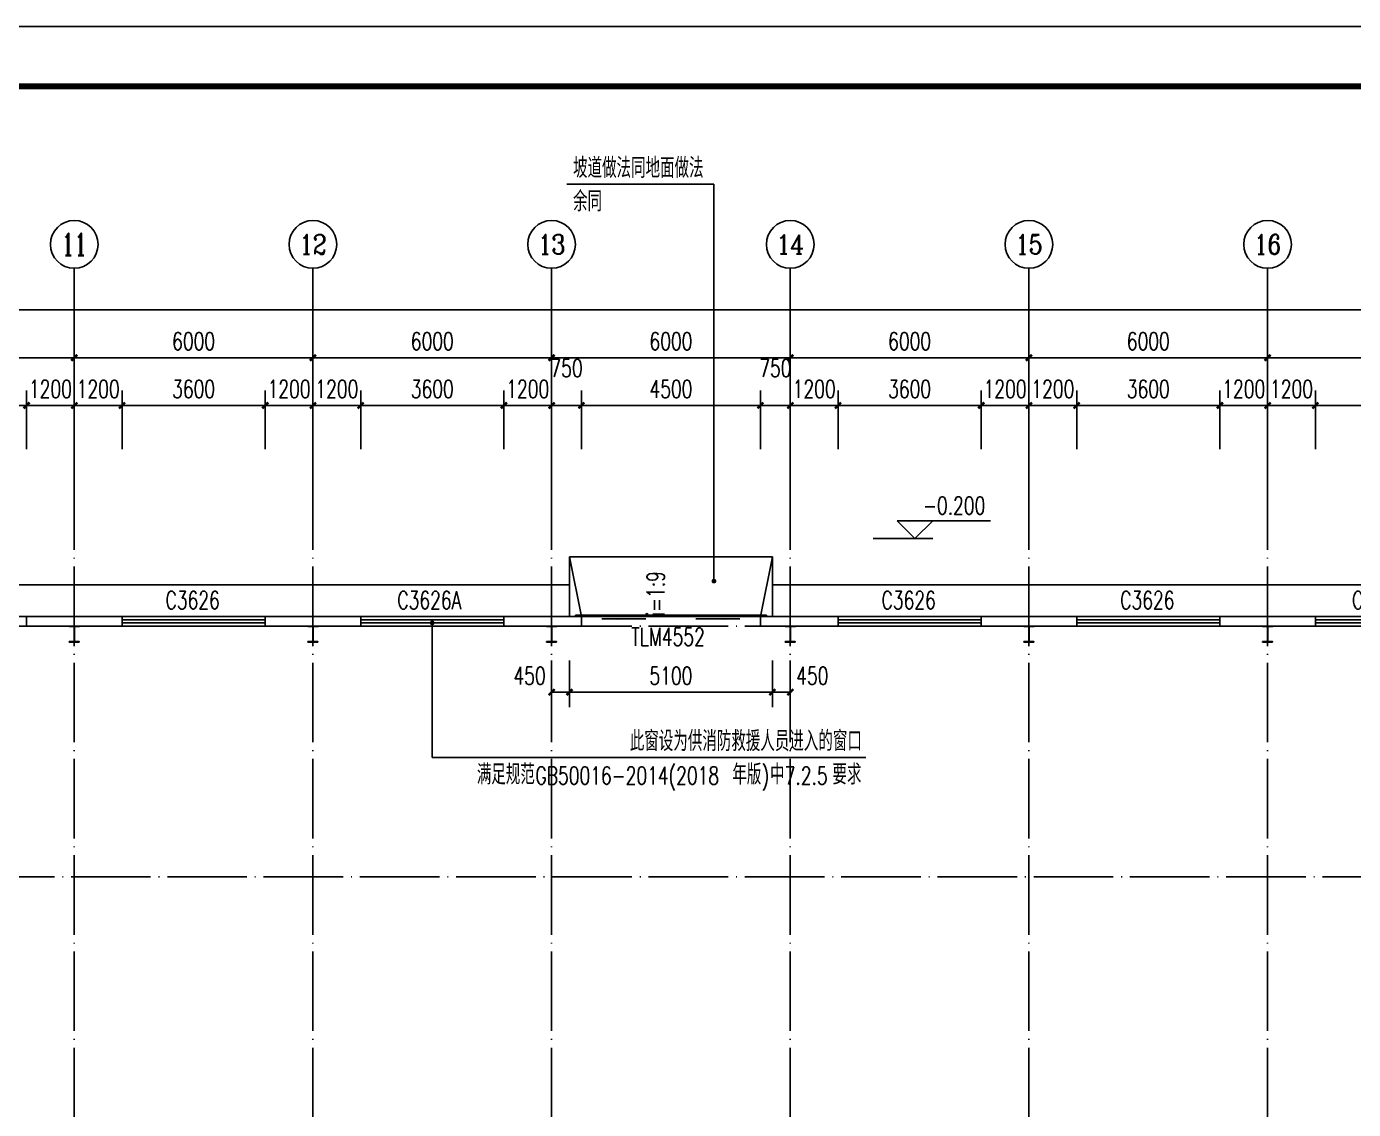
# Model space of a CAD drawing. Extents: x 1900113 to 2270874, y 17288394 to 17931430.
# Drawn here: x 2192724 to 2226082, y 17804222 to 17831452 of the extents above; entities that cross this region are included whole.
import ezdxf
from ezdxf.enums import TextEntityAlignment as Align

# ---------------------------------------------------------------- set-up
doc = ezdxf.new("R2010")
doc.units = 0
doc.header["$LTSCALE"] = 1000
doc.header["$MEASUREMENT"] = 0
doc.linetypes.add('DOTE', pattern=[2.42, 2, -0.2, 0.02, -0.2])
doc.layers.get('Defpoints').update_dxf_attribs({"color": 250})
for name, color, linetype in [('AXIS_TEXT', 7, 'Continuous'), ('AXIS_内部', 151, 'Continuous'), ('AXIS_外部', 171, 'Continuous'), ('COLUMN', 2, 'Continuous'), ('DIM_LEAD', 145, 'Continuous'), ('DIM_SYMB', 165, 'Continuous'), ('DOTE', 1, 'DOTE'), ('GROUND', 150, 'Continuous'), ('PUB_TEXT', 7, 'Continuous'), ('TK', 4, 'Continuous'), ('WALL-PARAPET', 6, 'Continuous'), ('WINDOW', 140, 'Continuous'), ('WINDOW_TEXT', 7, 'Continuous'), ('标高', 83, 'Continuous')]:
    doc.layers.add(name, color=color, linetype=linetype)
doc.styles.add('_TCH_AXIS', font='COMPLEX', dxfattribs={"bigfont": 'GBCBIG'})
doc.styles.add('_TCH_DIM', font='SIMPLEX', dxfattribs={"bigfont": 'GBCBIG'})
doc.styles.add('_TCH_DIM_T3', font='SIMPLEX', dxfattribs={"width": 0.705882, "bigfont": 'GBCBIG'})
doc.styles.add('_TCH_WINDOW', font='SIMPLEX', dxfattribs={"height": 3.5, "bigfont": 'GBCBIG'})
doc.styles.add('COMPLEX', font='COMPLEX')
doc.dimstyles.new('_TCH_ARCH&&150', dxfattribs={"dimtxt": 446.25, "dimasz": 150, "dimexe": 375, "dimexo": 450, "dimgap": 189.375, "dimtad": 1, "dimdec": 0, "dimzin": 0, "dimdsep": 46, "dimtxsty": '_TCH_DIM_T3', "dimblk": 'ARCHTICK', "dimcen": 0.09, "dimclrt": 7, "dimazin": 2, "dimtfac": 1, "dimtdec": 0, "dimtix": 1, "dimtmove": 2, "dimatfit": 3, "dimfxl": 0, "dimtolj": 1, "dimtzin": 0, "dimarcsym": 0})

# ---------------------------------------------------------------- blocks, each defined once
blk = doc.blocks.new('A$C3ACC4A1C')
at = {"layer": 'COLUMN'}
h = blk.add_hatch(color=256, dxfattribs=at)
h.paths.add_polyline_path([(125, 400), (0, 400), (0, 388), (120, 388), (120, 200), (125, 200)])
h.paths.add_polyline_path([(250, 400), (125, 400), (125, 200), (130, 200), (130, 388), (250, 388)])
h.paths.add_polyline_path([(250, 12), (130, 12), (130, 200), (125, 200), (125, 0), (250, 0)])
h.paths.add_polyline_path([(125, 200), (120, 200), (120, 12), (0, 12), (0, 0), (125, 0)])
blk.add_lwpolyline([(0, 0), (0, 12), (120, 12), (120, 388), (0, 388), (0, 400), (250, 400), (250, 388), (130, 388), (130, 12), (250, 12), (250, 0)], close=True, dxfattribs=at)
blk = doc.blocks.new('GeYuanFrame_52371686', base_point=(20.09, 4.53))
at = {"layer": 'TK'}
blk.add_lwpolyline([(20.09, 4.53), (20.09, 598.53), (1071.09, 598.53), (1071.09, 4.53)], close=True, dxfattribs=at)
at = {"layer": 'TK', "const_width": 1}
blk.add_lwpolyline([(45.09, 588.53), (1061.09, 588.53), (1061.09, 14.53), (45.09, 14.53)], close=True, dxfattribs=at)
blk = doc.blocks.new('_ArchTick')
at = {"color": 0, "linetype": 'ByBlock', "const_width": 0.4}
blk.add_lwpolyline([(-0.5, -0.5), (0.5, 0.5)], dxfattribs=at)
blk = doc.blocks.new('*D276')
at = {"layer": 'AXIS_内部', "color": 0, "lineweight": -2}
for p, q in [((2211474, 17815515), (2211474, 17814340)), ((2211924, 17815515), (2211924, 17814340)), ((2211474, 17814715), (2211924, 17814715))]:
    blk.add_line(p, q, dxfattribs=at)
at = {"layer": 'Defpoints', "color": 0}
for p in [(2211474, 17815965), (2211924, 17815965), (2211924, 17814715)]:
    blk.add_point(p, dxfattribs=at)
at = {"layer": 'AXIS_内部', "color": 0, "lineweight": -2, "xscale": 150, "yscale": 150, "zscale": 150, "rotation": 180}
blk.add_blockref('_ArchTick', (2211474, 17814715), dxfattribs=at)
at = {"layer": 'AXIS_内部', "color": 0, "lineweight": -2, "xscale": 150, "yscale": 150, "zscale": 150}
blk.add_blockref('_ArchTick', (2211924, 17814715), dxfattribs=at)
at = {"layer": 'AXIS_内部', "color": 7, "insert": (2212479, 17815128), "char_height": 446.2, "attachment_point": 5, "style": '_TCH_DIM_T3'}
blk.add_mtext('\\A1;450', dxfattribs=at)
blk = doc.blocks.new('*D277')
at = {"layer": 'AXIS_内部', "color": 0, "lineweight": -2}
for p, q in [((2206374, 17815515), (2206374, 17814340)), ((2211474, 17815515), (2211474, 17814340)), ((2206374, 17814715), (2211474, 17814715))]:
    blk.add_line(p, q, dxfattribs=at)
at = {"layer": 'Defpoints', "color": 0}
for p in [(2206374, 17815965), (2211474, 17815965), (2211474, 17814715)]:
    blk.add_point(p, dxfattribs=at)
at = {"layer": 'AXIS_内部', "color": 0, "lineweight": -2, "xscale": 150, "yscale": 150, "zscale": 150, "rotation": 180}
blk.add_blockref('_ArchTick', (2206374, 17814715), dxfattribs=at)
at = {"layer": 'AXIS_内部', "color": 0, "lineweight": -2, "xscale": 150, "yscale": 150, "zscale": 150}
blk.add_blockref('_ArchTick', (2211474, 17814715), dxfattribs=at)
at = {"layer": 'AXIS_内部', "color": 7, "insert": (2208924, 17815128), "char_height": 446.2, "attachment_point": 5, "style": '_TCH_DIM_T3'}
blk.add_mtext('\\A1;5100', dxfattribs=at)
blk = doc.blocks.new('*D278')
at = {"layer": 'AXIS_内部', "color": 0, "lineweight": -2}
for p, q in [((2205924, 17815515), (2205924, 17814340)), ((2206374, 17815515), (2206374, 17814340)), ((2205924, 17814715), (2206374, 17814715))]:
    blk.add_line(p, q, dxfattribs=at)
at = {"layer": 'Defpoints', "color": 0}
for p in [(2205924, 17815965), (2206374, 17815965), (2206374, 17814715)]:
    blk.add_point(p, dxfattribs=at)
at = {"layer": 'AXIS_内部', "color": 0, "lineweight": -2, "xscale": 150, "yscale": 150, "zscale": 150, "rotation": 180}
blk.add_blockref('_ArchTick', (2205924, 17814715), dxfattribs=at)
at = {"layer": 'AXIS_内部', "color": 0, "lineweight": -2, "xscale": 150, "yscale": 150, "zscale": 150}
blk.add_blockref('_ArchTick', (2206374, 17814715), dxfattribs=at)
at = {"layer": 'AXIS_内部', "color": 7, "insert": (2205369, 17815128), "char_height": 446.2, "attachment_point": 5, "style": '_TCH_DIM_T3'}
blk.add_mtext('\\A1;450', dxfattribs=at)
blk = doc.blocks.new('*D286')
at = {"layer": 'AXIS_内部', "color": 0, "lineweight": -2}
for p, q in [((2225124, 17820825), (2225124, 17822300)), ((2228724, 17820825), (2228724, 17822300)), ((2225124, 17821925), (2228724, 17821925))]:
    blk.add_line(p, q, dxfattribs=at)
at = {"layer": 'Defpoints', "color": 0}
for p in [(2228724, 17821925), (2225124, 17820375), (2228724, 17820375)]:
    blk.add_point(p, dxfattribs=at)
at = {"layer": 'AXIS_内部', "color": 0, "lineweight": -2, "xscale": 150, "yscale": 150, "zscale": 150, "rotation": 180}
blk.add_blockref('_ArchTick', (2225124, 17821925), dxfattribs=at)
at = {"layer": 'AXIS_内部', "color": 0, "lineweight": -2, "xscale": 150, "yscale": 150, "zscale": 150}
blk.add_blockref('_ArchTick', (2228724, 17821925), dxfattribs=at)
at = {"layer": 'AXIS_内部', "color": 7, "insert": (2226924, 17822338), "char_height": 446.2, "attachment_point": 5, "style": '_TCH_DIM_T3'}
blk.add_mtext('\\A1;3600', dxfattribs=at)
blk = doc.blocks.new('*D287')
at = {"layer": 'AXIS_内部', "color": 0, "lineweight": -2}
for p, q in [((2223924, 17820825), (2223924, 17822300)), ((2225124, 17820825), (2225124, 17822300)), ((2223924, 17821925), (2223774, 17821925)), ((2223924, 17821925), (2225124, 17821925)), ((2225124, 17821925), (2225274, 17821925))]:
    blk.add_line(p, q, dxfattribs=at)
at = {"layer": 'Defpoints', "color": 0}
for p in [(2225124, 17821925), (2223924, 17820375), (2225124, 17820375)]:
    blk.add_point(p, dxfattribs=at)
at = {"layer": 'AXIS_内部', "color": 0, "lineweight": -2, "xscale": 150, "yscale": 150, "zscale": 150}
blk.add_blockref('_ArchTick', (2223924, 17821925), dxfattribs=at)
at = {"layer": 'AXIS_内部', "color": 0, "lineweight": -2, "xscale": 150, "yscale": 150, "zscale": 150, "rotation": 180}
blk.add_blockref('_ArchTick', (2225124, 17821925), dxfattribs=at)
at = {"layer": 'AXIS_内部', "color": 7, "insert": (2224524, 17822338), "char_height": 446.2, "attachment_point": 5, "style": '_TCH_DIM_T3'}
blk.add_mtext('\\A1;1200', dxfattribs=at)
blk = doc.blocks.new('*D288')
at = {"layer": 'AXIS_内部', "color": 0, "lineweight": -2}
for p, q in [((2222724, 17820825), (2222724, 17822300)), ((2223924, 17820825), (2223924, 17822300)), ((2222724, 17821925), (2222574, 17821925)), ((2222724, 17821925), (2223924, 17821925)), ((2223924, 17821925), (2224074, 17821925))]:
    blk.add_line(p, q, dxfattribs=at)
at = {"layer": 'Defpoints', "color": 0}
for p in [(2223924, 17821925), (2222724, 17820375), (2223924, 17820375)]:
    blk.add_point(p, dxfattribs=at)
at = {"layer": 'AXIS_内部', "color": 0, "lineweight": -2, "xscale": 150, "yscale": 150, "zscale": 150}
blk.add_blockref('_ArchTick', (2222724, 17821925), dxfattribs=at)
at = {"layer": 'AXIS_内部', "color": 0, "lineweight": -2, "xscale": 150, "yscale": 150, "zscale": 150, "rotation": 180}
blk.add_blockref('_ArchTick', (2223924, 17821925), dxfattribs=at)
at = {"layer": 'AXIS_内部', "color": 7, "insert": (2223324, 17822338), "char_height": 446.2, "attachment_point": 5, "style": '_TCH_DIM_T3'}
blk.add_mtext('\\A1;1200', dxfattribs=at)
blk = doc.blocks.new('*D289')
at = {"layer": 'AXIS_内部', "color": 0, "lineweight": -2}
for p, q in [((2219124, 17820825), (2219124, 17822300)), ((2222724, 17820825), (2222724, 17822300)), ((2219124, 17821925), (2222724, 17821925))]:
    blk.add_line(p, q, dxfattribs=at)
at = {"layer": 'Defpoints', "color": 0}
for p in [(2222724, 17821925), (2219124, 17820375), (2222724, 17820375)]:
    blk.add_point(p, dxfattribs=at)
at = {"layer": 'AXIS_内部', "color": 0, "lineweight": -2, "xscale": 150, "yscale": 150, "zscale": 150, "rotation": 180}
blk.add_blockref('_ArchTick', (2219124, 17821925), dxfattribs=at)
at = {"layer": 'AXIS_内部', "color": 0, "lineweight": -2, "xscale": 150, "yscale": 150, "zscale": 150}
blk.add_blockref('_ArchTick', (2222724, 17821925), dxfattribs=at)
at = {"layer": 'AXIS_内部', "color": 7, "insert": (2220924, 17822338), "char_height": 446.2, "attachment_point": 5, "style": '_TCH_DIM_T3'}
blk.add_mtext('\\A1;3600', dxfattribs=at)
blk = doc.blocks.new('*D290')
at = {"layer": 'AXIS_内部', "color": 0, "lineweight": -2}
for p, q in [((2217924, 17820825), (2217924, 17822300)), ((2219124, 17820825), (2219124, 17822300)), ((2217924, 17821925), (2217774, 17821925)), ((2217924, 17821925), (2219124, 17821925)), ((2219124, 17821925), (2219274, 17821925))]:
    blk.add_line(p, q, dxfattribs=at)
at = {"layer": 'Defpoints', "color": 0}
for p in [(2219124, 17821925), (2217924, 17820375), (2219124, 17820375)]:
    blk.add_point(p, dxfattribs=at)
at = {"layer": 'AXIS_内部', "color": 0, "lineweight": -2, "xscale": 150, "yscale": 150, "zscale": 150}
blk.add_blockref('_ArchTick', (2217924, 17821925), dxfattribs=at)
at = {"layer": 'AXIS_内部', "color": 0, "lineweight": -2, "xscale": 150, "yscale": 150, "zscale": 150, "rotation": 180}
blk.add_blockref('_ArchTick', (2219124, 17821925), dxfattribs=at)
at = {"layer": 'AXIS_内部', "color": 7, "insert": (2218524, 17822338), "char_height": 446.2, "attachment_point": 5, "style": '_TCH_DIM_T3'}
blk.add_mtext('\\A1;1200', dxfattribs=at)
blk = doc.blocks.new('*D291')
at = {"layer": 'AXIS_内部', "color": 0, "lineweight": -2}
for p, q in [((2216724, 17820825), (2216724, 17822300)), ((2217924, 17820825), (2217924, 17822300)), ((2216724, 17821925), (2216574, 17821925)), ((2216724, 17821925), (2217924, 17821925)), ((2217924, 17821925), (2218074, 17821925))]:
    blk.add_line(p, q, dxfattribs=at)
at = {"layer": 'Defpoints', "color": 0}
for p in [(2217924, 17821925), (2216724, 17820375), (2217924, 17820375)]:
    blk.add_point(p, dxfattribs=at)
at = {"layer": 'AXIS_内部', "color": 0, "lineweight": -2, "xscale": 150, "yscale": 150, "zscale": 150}
blk.add_blockref('_ArchTick', (2216724, 17821925), dxfattribs=at)
at = {"layer": 'AXIS_内部', "color": 0, "lineweight": -2, "xscale": 150, "yscale": 150, "zscale": 150, "rotation": 180}
blk.add_blockref('_ArchTick', (2217924, 17821925), dxfattribs=at)
at = {"layer": 'AXIS_内部', "color": 7, "insert": (2217324, 17822338), "char_height": 446.2, "attachment_point": 5, "style": '_TCH_DIM_T3'}
blk.add_mtext('\\A1;1200', dxfattribs=at)
blk = doc.blocks.new('*D292')
at = {"layer": 'AXIS_内部', "color": 0, "lineweight": -2}
for p, q in [((2213124, 17820825), (2213124, 17822300)), ((2216724, 17820825), (2216724, 17822300)), ((2213124, 17821925), (2216724, 17821925))]:
    blk.add_line(p, q, dxfattribs=at)
at = {"layer": 'Defpoints', "color": 0}
for p in [(2216724, 17821925), (2213124, 17820375), (2216724, 17820375)]:
    blk.add_point(p, dxfattribs=at)
at = {"layer": 'AXIS_内部', "color": 0, "lineweight": -2, "xscale": 150, "yscale": 150, "zscale": 150, "rotation": 180}
blk.add_blockref('_ArchTick', (2213124, 17821925), dxfattribs=at)
at = {"layer": 'AXIS_内部', "color": 0, "lineweight": -2, "xscale": 150, "yscale": 150, "zscale": 150}
blk.add_blockref('_ArchTick', (2216724, 17821925), dxfattribs=at)
at = {"layer": 'AXIS_内部', "color": 7, "insert": (2214924, 17822338), "char_height": 446.2, "attachment_point": 5, "style": '_TCH_DIM_T3'}
blk.add_mtext('\\A1;3600', dxfattribs=at)
blk = doc.blocks.new('*D293')
at = {"layer": 'AXIS_内部', "color": 0, "lineweight": -2}
for p, q in [((2211924, 17820825), (2211924, 17822300)), ((2213124, 17820825), (2213124, 17822300)), ((2211924, 17821925), (2211774, 17821925)), ((2211924, 17821925), (2213124, 17821925)), ((2213124, 17821925), (2213274, 17821925))]:
    blk.add_line(p, q, dxfattribs=at)
at = {"layer": 'Defpoints', "color": 0}
for p in [(2213124, 17821925), (2211924, 17820375), (2213124, 17820375)]:
    blk.add_point(p, dxfattribs=at)
at = {"layer": 'AXIS_内部', "color": 0, "lineweight": -2, "xscale": 150, "yscale": 150, "zscale": 150}
blk.add_blockref('_ArchTick', (2211924, 17821925), dxfattribs=at)
at = {"layer": 'AXIS_内部', "color": 0, "lineweight": -2, "xscale": 150, "yscale": 150, "zscale": 150, "rotation": 180}
blk.add_blockref('_ArchTick', (2213124, 17821925), dxfattribs=at)
at = {"layer": 'AXIS_内部', "color": 7, "insert": (2212524, 17822338), "char_height": 446.2, "attachment_point": 5, "style": '_TCH_DIM_T3'}
blk.add_mtext('\\A1;1200', dxfattribs=at)
blk = doc.blocks.new('*D294')
at = {"layer": 'AXIS_内部', "color": 0, "lineweight": -2}
for p, q in [((2211174, 17820825), (2211174, 17822300)), ((2211924, 17820825), (2211924, 17822300)), ((2211174, 17821925), (2211924, 17821925))]:
    blk.add_line(p, q, dxfattribs=at)
at = {"layer": 'Defpoints', "color": 0}
for p in [(2211924, 17821925), (2211174, 17820375), (2211924, 17820375)]:
    blk.add_point(p, dxfattribs=at)
at = {"layer": 'AXIS_内部', "color": 0, "lineweight": -2, "xscale": 150, "yscale": 150, "zscale": 150, "rotation": 180}
blk.add_blockref('_ArchTick', (2211174, 17821925), dxfattribs=at)
at = {"layer": 'AXIS_内部', "color": 0, "lineweight": -2, "xscale": 150, "yscale": 150, "zscale": 150}
blk.add_blockref('_ArchTick', (2211924, 17821925), dxfattribs=at)
at = {"layer": 'AXIS_内部', "color": 7, "insert": (2211549, 17822863), "char_height": 446.2, "attachment_point": 5, "style": '_TCH_DIM_T3'}
blk.add_mtext('\\A1;750', dxfattribs=at)
blk = doc.blocks.new('*D295')
at = {"layer": 'AXIS_内部', "color": 0, "lineweight": -2}
for p, q in [((2206674, 17820825), (2206674, 17822300)), ((2211174, 17820825), (2211174, 17822300)), ((2206674, 17821925), (2211174, 17821925))]:
    blk.add_line(p, q, dxfattribs=at)
at = {"layer": 'Defpoints', "color": 0}
for p in [(2211174, 17821925), (2206674, 17820375), (2211174, 17820375)]:
    blk.add_point(p, dxfattribs=at)
at = {"layer": 'AXIS_内部', "color": 0, "lineweight": -2, "xscale": 150, "yscale": 150, "zscale": 150, "rotation": 180}
blk.add_blockref('_ArchTick', (2206674, 17821925), dxfattribs=at)
at = {"layer": 'AXIS_内部', "color": 0, "lineweight": -2, "xscale": 150, "yscale": 150, "zscale": 150}
blk.add_blockref('_ArchTick', (2211174, 17821925), dxfattribs=at)
at = {"layer": 'AXIS_内部', "color": 7, "insert": (2208924, 17822338), "char_height": 446.2, "attachment_point": 5, "style": '_TCH_DIM_T3'}
blk.add_mtext('\\A1;4500', dxfattribs=at)
blk = doc.blocks.new('*D296')
at = {"layer": 'AXIS_内部', "color": 0, "lineweight": -2}
for p, q in [((2205924, 17820825), (2205924, 17822300)), ((2206674, 17820825), (2206674, 17822300)), ((2205924, 17821925), (2206674, 17821925))]:
    blk.add_line(p, q, dxfattribs=at)
at = {"layer": 'Defpoints', "color": 0}
for p in [(2206674, 17821925), (2205924, 17820375), (2206674, 17820375)]:
    blk.add_point(p, dxfattribs=at)
at = {"layer": 'AXIS_内部', "color": 0, "lineweight": -2, "xscale": 150, "yscale": 150, "zscale": 150, "rotation": 180}
blk.add_blockref('_ArchTick', (2205924, 17821925), dxfattribs=at)
at = {"layer": 'AXIS_内部', "color": 0, "lineweight": -2, "xscale": 150, "yscale": 150, "zscale": 150}
blk.add_blockref('_ArchTick', (2206674, 17821925), dxfattribs=at)
at = {"layer": 'AXIS_内部', "color": 7, "insert": (2206299, 17822863), "char_height": 446.2, "attachment_point": 5, "style": '_TCH_DIM_T3'}
blk.add_mtext('\\A1;750', dxfattribs=at)
blk = doc.blocks.new('*D297')
at = {"layer": 'AXIS_内部', "color": 0, "lineweight": -2}
for p, q in [((2204724, 17820825), (2204724, 17822300)), ((2205924, 17820825), (2205924, 17822300)), ((2204724, 17821925), (2204574, 17821925)), ((2204724, 17821925), (2205924, 17821925)), ((2205924, 17821925), (2206074, 17821925))]:
    blk.add_line(p, q, dxfattribs=at)
at = {"layer": 'Defpoints', "color": 0}
for p in [(2205924, 17821925), (2204724, 17820375), (2205924, 17820375)]:
    blk.add_point(p, dxfattribs=at)
at = {"layer": 'AXIS_内部', "color": 0, "lineweight": -2, "xscale": 150, "yscale": 150, "zscale": 150}
blk.add_blockref('_ArchTick', (2204724, 17821925), dxfattribs=at)
at = {"layer": 'AXIS_内部', "color": 0, "lineweight": -2, "xscale": 150, "yscale": 150, "zscale": 150, "rotation": 180}
blk.add_blockref('_ArchTick', (2205924, 17821925), dxfattribs=at)
at = {"layer": 'AXIS_内部', "color": 7, "insert": (2205324, 17822338), "char_height": 446.2, "attachment_point": 5, "style": '_TCH_DIM_T3'}
blk.add_mtext('\\A1;1200', dxfattribs=at)
blk = doc.blocks.new('*D298')
at = {"layer": 'AXIS_内部', "color": 0, "lineweight": -2}
for p, q in [((2201124, 17820825), (2201124, 17822300)), ((2204724, 17820825), (2204724, 17822300)), ((2201124, 17821925), (2204724, 17821925))]:
    blk.add_line(p, q, dxfattribs=at)
at = {"layer": 'Defpoints', "color": 0}
for p in [(2204724, 17821925), (2201124, 17820375), (2204724, 17820375)]:
    blk.add_point(p, dxfattribs=at)
at = {"layer": 'AXIS_内部', "color": 0, "lineweight": -2, "xscale": 150, "yscale": 150, "zscale": 150, "rotation": 180}
blk.add_blockref('_ArchTick', (2201124, 17821925), dxfattribs=at)
at = {"layer": 'AXIS_内部', "color": 0, "lineweight": -2, "xscale": 150, "yscale": 150, "zscale": 150}
blk.add_blockref('_ArchTick', (2204724, 17821925), dxfattribs=at)
at = {"layer": 'AXIS_内部', "color": 7, "insert": (2202924, 17822338), "char_height": 446.2, "attachment_point": 5, "style": '_TCH_DIM_T3'}
blk.add_mtext('\\A1;3600', dxfattribs=at)
blk = doc.blocks.new('*D299')
at = {"layer": 'AXIS_内部', "color": 0, "lineweight": -2}
for p, q in [((2199924, 17820825), (2199924, 17822300)), ((2201124, 17820825), (2201124, 17822300)), ((2199924, 17821925), (2199774, 17821925)), ((2199924, 17821925), (2201124, 17821925)), ((2201124, 17821925), (2201274, 17821925))]:
    blk.add_line(p, q, dxfattribs=at)
at = {"layer": 'Defpoints', "color": 0}
for p in [(2201124, 17821925), (2199924, 17820375), (2201124, 17820375)]:
    blk.add_point(p, dxfattribs=at)
at = {"layer": 'AXIS_内部', "color": 0, "lineweight": -2, "xscale": 150, "yscale": 150, "zscale": 150}
blk.add_blockref('_ArchTick', (2199924, 17821925), dxfattribs=at)
at = {"layer": 'AXIS_内部', "color": 0, "lineweight": -2, "xscale": 150, "yscale": 150, "zscale": 150, "rotation": 180}
blk.add_blockref('_ArchTick', (2201124, 17821925), dxfattribs=at)
at = {"layer": 'AXIS_内部', "color": 7, "insert": (2200524, 17822338), "char_height": 446.2, "attachment_point": 5, "style": '_TCH_DIM_T3'}
blk.add_mtext('\\A1;1200', dxfattribs=at)
blk = doc.blocks.new('*D300')
at = {"layer": 'AXIS_内部', "color": 0, "lineweight": -2}
for p, q in [((2198724, 17820825), (2198724, 17822300)), ((2199924, 17820825), (2199924, 17822300)), ((2198724, 17821925), (2198574, 17821925)), ((2198724, 17821925), (2199924, 17821925)), ((2199924, 17821925), (2200074, 17821925))]:
    blk.add_line(p, q, dxfattribs=at)
at = {"layer": 'Defpoints', "color": 0}
for p in [(2199924, 17821925), (2198724, 17820375), (2199924, 17820375)]:
    blk.add_point(p, dxfattribs=at)
at = {"layer": 'AXIS_内部', "color": 0, "lineweight": -2, "xscale": 150, "yscale": 150, "zscale": 150}
blk.add_blockref('_ArchTick', (2198724, 17821925), dxfattribs=at)
at = {"layer": 'AXIS_内部', "color": 0, "lineweight": -2, "xscale": 150, "yscale": 150, "zscale": 150, "rotation": 180}
blk.add_blockref('_ArchTick', (2199924, 17821925), dxfattribs=at)
at = {"layer": 'AXIS_内部', "color": 7, "insert": (2199324, 17822338), "char_height": 446.2, "attachment_point": 5, "style": '_TCH_DIM_T3'}
blk.add_mtext('\\A1;1200', dxfattribs=at)
blk = doc.blocks.new('*D301')
at = {"layer": 'AXIS_内部', "color": 0, "lineweight": -2}
for p, q in [((2195124, 17820825), (2195124, 17822300)), ((2198724, 17820825), (2198724, 17822300)), ((2195124, 17821925), (2198724, 17821925))]:
    blk.add_line(p, q, dxfattribs=at)
at = {"layer": 'Defpoints', "color": 0}
for p in [(2198724, 17821925), (2195124, 17820375), (2198724, 17820375)]:
    blk.add_point(p, dxfattribs=at)
at = {"layer": 'AXIS_内部', "color": 0, "lineweight": -2, "xscale": 150, "yscale": 150, "zscale": 150, "rotation": 180}
blk.add_blockref('_ArchTick', (2195124, 17821925), dxfattribs=at)
at = {"layer": 'AXIS_内部', "color": 0, "lineweight": -2, "xscale": 150, "yscale": 150, "zscale": 150}
blk.add_blockref('_ArchTick', (2198724, 17821925), dxfattribs=at)
at = {"layer": 'AXIS_内部', "color": 7, "insert": (2196924, 17822338), "char_height": 446.2, "attachment_point": 5, "style": '_TCH_DIM_T3'}
blk.add_mtext('\\A1;3600', dxfattribs=at)
blk = doc.blocks.new('*D302')
at = {"layer": 'AXIS_内部', "color": 0, "lineweight": -2}
for p, q in [((2193924, 17820825), (2193924, 17822300)), ((2195124, 17820825), (2195124, 17822300)), ((2193924, 17821925), (2193774, 17821925)), ((2193924, 17821925), (2195124, 17821925)), ((2195124, 17821925), (2195274, 17821925))]:
    blk.add_line(p, q, dxfattribs=at)
at = {"layer": 'Defpoints', "color": 0}
for p in [(2195124, 17821925), (2193924, 17820375), (2195124, 17820375)]:
    blk.add_point(p, dxfattribs=at)
at = {"layer": 'AXIS_内部', "color": 0, "lineweight": -2, "xscale": 150, "yscale": 150, "zscale": 150}
blk.add_blockref('_ArchTick', (2193924, 17821925), dxfattribs=at)
at = {"layer": 'AXIS_内部', "color": 0, "lineweight": -2, "xscale": 150, "yscale": 150, "zscale": 150, "rotation": 180}
blk.add_blockref('_ArchTick', (2195124, 17821925), dxfattribs=at)
at = {"layer": 'AXIS_内部', "color": 7, "insert": (2194524, 17822338), "char_height": 446.2, "attachment_point": 5, "style": '_TCH_DIM_T3'}
blk.add_mtext('\\A1;1200', dxfattribs=at)
blk = doc.blocks.new('*D303')
at = {"layer": 'AXIS_内部', "color": 0, "lineweight": -2}
for p, q in [((2192724, 17820825), (2192724, 17822300)), ((2193924, 17820825), (2193924, 17822300)), ((2192724, 17821925), (2192574, 17821925)), ((2192724, 17821925), (2193924, 17821925)), ((2193924, 17821925), (2194074, 17821925))]:
    blk.add_line(p, q, dxfattribs=at)
at = {"layer": 'Defpoints', "color": 0}
for p in [(2193924, 17821925), (2192724, 17820375), (2193924, 17820375)]:
    blk.add_point(p, dxfattribs=at)
at = {"layer": 'AXIS_内部', "color": 0, "lineweight": -2, "xscale": 150, "yscale": 150, "zscale": 150}
blk.add_blockref('_ArchTick', (2192724, 17821925), dxfattribs=at)
at = {"layer": 'AXIS_内部', "color": 0, "lineweight": -2, "xscale": 150, "yscale": 150, "zscale": 150, "rotation": 180}
blk.add_blockref('_ArchTick', (2193924, 17821925), dxfattribs=at)
at = {"layer": 'AXIS_内部', "color": 7, "insert": (2193324, 17822338), "char_height": 446.2, "attachment_point": 5, "style": '_TCH_DIM_T3'}
blk.add_mtext('\\A1;1200', dxfattribs=at)
blk = doc.blocks.new('*D304')
at = {"layer": 'AXIS_内部', "color": 0, "lineweight": -2}
for p, q in [((2189124, 17820825), (2189124, 17822300)), ((2192724, 17820825), (2192724, 17822300)), ((2189124, 17821925), (2192724, 17821925))]:
    blk.add_line(p, q, dxfattribs=at)
at = {"layer": 'Defpoints', "color": 0}
for p in [(2192724, 17821925), (2189124, 17820375), (2192724, 17820375)]:
    blk.add_point(p, dxfattribs=at)
at = {"layer": 'AXIS_内部', "color": 0, "lineweight": -2, "xscale": 150, "yscale": 150, "zscale": 150, "rotation": 180}
blk.add_blockref('_ArchTick', (2189124, 17821925), dxfattribs=at)
at = {"layer": 'AXIS_内部', "color": 0, "lineweight": -2, "xscale": 150, "yscale": 150, "zscale": 150}
blk.add_blockref('_ArchTick', (2192724, 17821925), dxfattribs=at)
at = {"layer": 'AXIS_内部', "color": 7, "insert": (2190924, 17822338), "char_height": 446.2, "attachment_point": 5, "style": '_TCH_DIM_T3'}
blk.add_mtext('\\A1;3600', dxfattribs=at)
blk = doc.blocks.new('*D595')
at = {"layer": 'AXIS_外部', "color": 0, "lineweight": -2}
for p, q in [((2187924, 17819825), (2187924, 17823500)), ((2193924, 17819825), (2193924, 17823500)), ((2187924, 17823125), (2193924, 17823125))]:
    blk.add_line(p, q, dxfattribs=at)
at = {"layer": 'Defpoints', "color": 0}
for p in [(2193924, 17823125), (2187924, 17819375), (2193924, 17819375)]:
    blk.add_point(p, dxfattribs=at)
at = {"layer": 'AXIS_外部', "color": 0, "lineweight": -2, "xscale": 150, "yscale": 150, "zscale": 150, "rotation": 180}
blk.add_blockref('_ArchTick', (2187924, 17823125), dxfattribs=at)
at = {"layer": 'AXIS_外部', "color": 0, "lineweight": -2, "xscale": 150, "yscale": 150, "zscale": 150}
blk.add_blockref('_ArchTick', (2193924, 17823125), dxfattribs=at)
at = {"layer": 'AXIS_外部', "color": 7, "insert": (2190924, 17823538), "char_height": 446.2, "attachment_point": 5, "style": '_TCH_DIM_T3'}
blk.add_mtext('\\A1;6000', dxfattribs=at)
blk = doc.blocks.new('*D596')
at = {"layer": 'AXIS_外部', "color": 0, "lineweight": -2}
for p, q in [((2193924, 17819825), (2193924, 17823500)), ((2199924, 17819825), (2199924, 17823500)), ((2193924, 17823125), (2199924, 17823125))]:
    blk.add_line(p, q, dxfattribs=at)
at = {"layer": 'Defpoints', "color": 0}
for p in [(2199924, 17823125), (2193924, 17819375), (2199924, 17819375)]:
    blk.add_point(p, dxfattribs=at)
at = {"layer": 'AXIS_外部', "color": 0, "lineweight": -2, "xscale": 150, "yscale": 150, "zscale": 150, "rotation": 180}
blk.add_blockref('_ArchTick', (2193924, 17823125), dxfattribs=at)
at = {"layer": 'AXIS_外部', "color": 0, "lineweight": -2, "xscale": 150, "yscale": 150, "zscale": 150}
blk.add_blockref('_ArchTick', (2199924, 17823125), dxfattribs=at)
at = {"layer": 'AXIS_外部', "color": 7, "insert": (2196924, 17823538), "char_height": 446.2, "attachment_point": 5, "style": '_TCH_DIM_T3'}
blk.add_mtext('\\A1;6000', dxfattribs=at)
blk = doc.blocks.new('*D597')
at = {"layer": 'AXIS_外部', "color": 0, "lineweight": -2}
for p, q in [((2199924, 17819825), (2199924, 17823500)), ((2205924, 17819825), (2205924, 17823500)), ((2199924, 17823125), (2205924, 17823125))]:
    blk.add_line(p, q, dxfattribs=at)
at = {"layer": 'Defpoints', "color": 0}
for p in [(2205924, 17823125), (2199924, 17819375), (2205924, 17819375)]:
    blk.add_point(p, dxfattribs=at)
at = {"layer": 'AXIS_外部', "color": 0, "lineweight": -2, "xscale": 150, "yscale": 150, "zscale": 150, "rotation": 180}
blk.add_blockref('_ArchTick', (2199924, 17823125), dxfattribs=at)
at = {"layer": 'AXIS_外部', "color": 0, "lineweight": -2, "xscale": 150, "yscale": 150, "zscale": 150}
blk.add_blockref('_ArchTick', (2205924, 17823125), dxfattribs=at)
at = {"layer": 'AXIS_外部', "color": 7, "insert": (2202924, 17823538), "char_height": 446.2, "attachment_point": 5, "style": '_TCH_DIM_T3'}
blk.add_mtext('\\A1;6000', dxfattribs=at)
blk = doc.blocks.new('*D598')
at = {"layer": 'AXIS_外部', "color": 0, "lineweight": -2}
for p, q in [((2205924, 17819825), (2205924, 17823500)), ((2211924, 17819825), (2211924, 17823500)), ((2205924, 17823125), (2211924, 17823125))]:
    blk.add_line(p, q, dxfattribs=at)
at = {"layer": 'Defpoints', "color": 0}
for p in [(2211924, 17823125), (2205924, 17819375), (2211924, 17819375)]:
    blk.add_point(p, dxfattribs=at)
at = {"layer": 'AXIS_外部', "color": 0, "lineweight": -2, "xscale": 150, "yscale": 150, "zscale": 150, "rotation": 180}
blk.add_blockref('_ArchTick', (2205924, 17823125), dxfattribs=at)
at = {"layer": 'AXIS_外部', "color": 0, "lineweight": -2, "xscale": 150, "yscale": 150, "zscale": 150}
blk.add_blockref('_ArchTick', (2211924, 17823125), dxfattribs=at)
at = {"layer": 'AXIS_外部', "color": 7, "insert": (2208924, 17823538), "char_height": 446.2, "attachment_point": 5, "style": '_TCH_DIM_T3'}
blk.add_mtext('\\A1;6000', dxfattribs=at)
blk = doc.blocks.new('*D599')
at = {"layer": 'AXIS_外部', "color": 0, "lineweight": -2}
for p, q in [((2211924, 17819825), (2211924, 17823500)), ((2217924, 17819825), (2217924, 17823500)), ((2211924, 17823125), (2217924, 17823125))]:
    blk.add_line(p, q, dxfattribs=at)
at = {"layer": 'Defpoints', "color": 0}
for p in [(2217924, 17823125), (2211924, 17819375), (2217924, 17819375)]:
    blk.add_point(p, dxfattribs=at)
at = {"layer": 'AXIS_外部', "color": 0, "lineweight": -2, "xscale": 150, "yscale": 150, "zscale": 150, "rotation": 180}
blk.add_blockref('_ArchTick', (2211924, 17823125), dxfattribs=at)
at = {"layer": 'AXIS_外部', "color": 0, "lineweight": -2, "xscale": 150, "yscale": 150, "zscale": 150}
blk.add_blockref('_ArchTick', (2217924, 17823125), dxfattribs=at)
at = {"layer": 'AXIS_外部', "color": 7, "insert": (2214924, 17823538), "char_height": 446.2, "attachment_point": 5, "style": '_TCH_DIM_T3'}
blk.add_mtext('\\A1;6000', dxfattribs=at)
blk = doc.blocks.new('*D600')
at = {"layer": 'AXIS_外部', "color": 0, "lineweight": -2}
for p, q in [((2217924, 17819825), (2217924, 17823500)), ((2223924, 17819825), (2223924, 17823500)), ((2217924, 17823125), (2223924, 17823125))]:
    blk.add_line(p, q, dxfattribs=at)
at = {"layer": 'Defpoints', "color": 0}
for p in [(2223924, 17823125), (2217924, 17819375), (2223924, 17819375)]:
    blk.add_point(p, dxfattribs=at)
at = {"layer": 'AXIS_外部', "color": 0, "lineweight": -2, "xscale": 150, "yscale": 150, "zscale": 150, "rotation": 180}
blk.add_blockref('_ArchTick', (2217924, 17823125), dxfattribs=at)
at = {"layer": 'AXIS_外部', "color": 0, "lineweight": -2, "xscale": 150, "yscale": 150, "zscale": 150}
blk.add_blockref('_ArchTick', (2223924, 17823125), dxfattribs=at)
at = {"layer": 'AXIS_外部', "color": 7, "insert": (2220924, 17823538), "char_height": 446.2, "attachment_point": 5, "style": '_TCH_DIM_T3'}
blk.add_mtext('\\A1;6000', dxfattribs=at)
blk = doc.blocks.new('*D601')
at = {"layer": 'AXIS_外部', "color": 0, "lineweight": -2}
for p, q in [((2223924, 17819825), (2223924, 17823500)), ((2229924, 17819825), (2229924, 17823500)), ((2223924, 17823125), (2229924, 17823125))]:
    blk.add_line(p, q, dxfattribs=at)
at = {"layer": 'Defpoints', "color": 0}
for p in [(2229924, 17823125), (2223924, 17819375), (2229924, 17819375)]:
    blk.add_point(p, dxfattribs=at)
at = {"layer": 'AXIS_外部', "color": 0, "lineweight": -2, "xscale": 150, "yscale": 150, "zscale": 150, "rotation": 180}
blk.add_blockref('_ArchTick', (2223924, 17823125), dxfattribs=at)
at = {"layer": 'AXIS_外部', "color": 0, "lineweight": -2, "xscale": 150, "yscale": 150, "zscale": 150}
blk.add_blockref('_ArchTick', (2229924, 17823125), dxfattribs=at)
at = {"layer": 'AXIS_外部', "color": 7, "insert": (2226924, 17823538), "char_height": 446.2, "attachment_point": 5, "style": '_TCH_DIM_T3'}
blk.add_mtext('\\A1;6000', dxfattribs=at)
blk = doc.blocks.new('*D605')
at = {"layer": 'AXIS_外部', "color": 0, "lineweight": -2}
for p, q in [((2133684, 17819825), (2133684, 17824700)), ((2242164, 17819825), (2242164, 17824700)), ((2133684, 17824325), (2242164, 17824325))]:
    blk.add_line(p, q, dxfattribs=at)
at = {"layer": 'Defpoints', "color": 0}
for p in [(2242164, 17824325), (2133684, 17819375), (2242164, 17819375)]:
    blk.add_point(p, dxfattribs=at)
at = {"layer": 'AXIS_外部', "color": 0, "lineweight": -2, "xscale": 150, "yscale": 150, "zscale": 150, "rotation": 180}
blk.add_blockref('_ArchTick', (2133684, 17824325), dxfattribs=at)
at = {"layer": 'AXIS_外部', "color": 0, "lineweight": -2, "xscale": 150, "yscale": 150, "zscale": 150}
blk.add_blockref('_ArchTick', (2242164, 17824325), dxfattribs=at)
at = {"layer": 'AXIS_外部', "color": 7, "insert": (2187924, 17824738), "char_height": 446.2, "attachment_point": 5, "style": '_TCH_DIM_T3'}
blk.add_mtext('\\A1;108480', dxfattribs=at)
blk = doc.blocks.new('$DorLib2D$00000130')
at = {"color": 0, "linetype": 'Continuous'}
for p, q in [((-0.5333, 0.6601), (-0.5333, 0.5127)), ((0, 0.6601), (-0.5333, 0.6601)), ((0, 0.5127), (0, 0.6601)), ((0.5333, 0.6601), (0, 0.6601)), ((0.5333, 0.6601), (0.5333, 0.5127)), ((0, 0.5127), (-0.5333, 0.5127)), ((0.5333, 0.5127), (0, 0.5127)), ((-0.3853, 0.2694), (-0.1396, 0.2694)), ((-0.3853, 0.2694), (-0.2999, 0.2144)), ((-0.2999, 0.2144), (-0.2999, 0.2694)), ((0.3853, 0.2694), (0.1396, 0.2694)), ((0.2999, 0.2144), (0.2999, 0.2694)), ((0.3853, 0.2694), (0.2999, 0.2144))]:
    blk.add_line(p, q, dxfattribs=at)
blk = doc.blocks.new('$WINLIB2D$00000001')
for p, q in [((-0.5, 0.5), (0.5, 0.5)), ((-0.5, 0.5), (-0.5, -0.5)), ((0.5, -0.5), (0.5, 0.5)), ((0.5, 0.1667), (-0.5, 0.1667)), ((0.5, -0.1667), (-0.5, -0.1667)), ((-0.5, -0.5), (0.5, -0.5))]:
    blk.add_line(p, q)
blk = doc.blocks.new('_AXISO')
blk.add_circle((0, 0), 0.5)
at = {"layer": 'AXIS_TEXT', "style": 'COMPLEX', "width": 1.041667}
blk.add_attdef('A', text='', height=0.56, dxfattribs=at).set_placement((-0.25, -0.28), (0.25, -0.28), align=Align.FIT)

msp = doc.modelspace()

# ---------------------------------------------------------------- linework, layer by layer
at = {"layer": 'AXIS_外部'}
for p, q in [((2193923.5, 17819375.4), (2193923.5, 17825375.4)), ((2199923.5, 17819375.4), (2199923.5, 17825375.4)), ((2205923.5, 17819375.4), (2205923.5, 17825375.4)), ((2211923.5, 17819375.4), (2211923.5, 17825375.4)), ((2217923.5, 17819375.4), (2217923.5, 17825375.4)), ((2223923.5, 17819375.4), (2223923.5, 17825375.4))]:
    msp.add_line(p, q, dxfattribs=at)
at = {"layer": 'DIM_LEAD'}
for p, q in [((2210004.4, 17827487.2), (2206305.2, 17827487.2)), ((2210004.4, 17817508), (2210004.4, 17827487.2)), ((2202923.5, 17816455.4), (2202923.5, 17813075.4)), ((2202923.5, 17813075.4), (2213822.3, 17813075.4))]:
    msp.add_line(p, q, dxfattribs=at)
at = {"layer": 'DIM_LEAD', "const_width": 60}
for points in [[(2210004.4, 17817478, 1), (2210004.4, 17817538, 1)], [(2202923.5, 17816485.4, 1), (2202923.5, 17816425.4, 1)]]:
    msp.add_lwpolyline(points, format="xyb", close=True, dxfattribs=at)
at = {"layer": 'DIM_SYMB'}
msp.add_lwpolyline([(2208921.1, 17816476.5, 0, 0, 0), (2208921.1, 17817489.3, 120, 0, 0), (2208921.1, 17817939.3, 0, 0, 0)], format="xyseb", dxfattribs=at)
at = {"layer": 'DOTE'}
for p, q in [((2193923.5, 17755375.4), (2193923.5, 17819375.4)), ((2199923.5, 17755375.4), (2199923.5, 17819375.4)), ((2205923.5, 17755375.4), (2205923.5, 17819375.4)), ((2211923.5, 17755375.4), (2211923.5, 17819375.4)), ((2217923.5, 17755375.4), (2217923.5, 17819375.4)), ((2223923.5, 17755375.4), (2223923.5, 17819375.4)), ((2130923.5, 17816375.4), (2244923.5, 17816375.4)), ((2130923.5, 17810075.4), (2244923.5, 17810075.4))]:
    msp.add_line(p, q, dxfattribs=at)
at = {"layer": 'GROUND'}
for p, q in [((2211473.5, 17818115.4), (2206373.5, 17818115.4)), ((2206373.5, 17818115.4), (2206373.5, 17816615.4)), ((2206673.5, 17816615.4), (2206373.5, 17818115.4)), ((2211173.5, 17816615.4), (2211473.5, 17818115.4)), ((2211473.5, 17818115.4), (2211473.5, 17816615.4)), ((2206373.5, 17817415.4), (2163473.5, 17817415.4)), ((2242963.5, 17817415.4), (2211473.5, 17817415.4)), ((2206373.5, 17816615.4), (2163473.5, 17816615.4)), ((2211473.5, 17816615.4), (2206373.5, 17816615.4)), ((2242163.5, 17816615.4), (2211473.5, 17816615.4))]:
    msp.add_line(p, q, dxfattribs=at)
at = {"layer": 'WALL-PARAPET'}
for p, q in [((2195123.5, 17816615.4), (2192723.5, 17816615.4)), ((2192723.5, 17816615.4), (2192723.5, 17816375.4)), ((2195123.5, 17816375.4), (2195123.5, 17816615.4)), ((2201123.5, 17816615.4), (2198723.5, 17816615.4)), ((2198723.5, 17816615.4), (2198723.5, 17816375.4)), ((2201123.5, 17816375.4), (2201123.5, 17816615.4)), ((2206673.5, 17816615.4), (2204723.5, 17816615.4)), ((2204723.5, 17816615.4), (2204723.5, 17816375.4)), ((2206673.5, 17816375.4), (2206673.5, 17816615.4)), ((2213123.5, 17816615.4), (2211173.5, 17816615.4)), ((2211173.5, 17816615.4), (2211173.5, 17816375.4)), ((2213123.5, 17816375.4), (2213123.5, 17816615.4)), ((2219123.5, 17816615.4), (2216723.5, 17816615.4)), ((2216723.5, 17816615.4), (2216723.5, 17816375.4)), ((2219123.5, 17816375.4), (2219123.5, 17816615.4)), ((2225123.5, 17816615.4), (2222723.5, 17816615.4)), ((2222723.5, 17816615.4), (2222723.5, 17816375.4)), ((2225123.5, 17816375.4), (2225123.5, 17816615.4)), ((2192723.5, 17816375.4), (2195123.5, 17816375.4)), ((2198723.5, 17816375.4), (2201123.5, 17816375.4)), ((2204723.5, 17816375.4), (2206673.5, 17816375.4)), ((2211173.5, 17816375.4), (2213123.5, 17816375.4)), ((2216723.5, 17816375.4), (2219123.5, 17816375.4)), ((2222723.5, 17816375.4), (2225123.5, 17816375.4))]:
    msp.add_line(p, q, dxfattribs=at)
at = {"layer": '标高'}
for p, q in [((2215057.4, 17818575.5), (2214607.4, 17819025.5)), ((2214607.4, 17819025.5), (2216954.9, 17819025.5)), ((2215057.4, 17818575.5), (2215507.4, 17819025.5)), ((2214007.4, 17818575.5), (2215507.4, 17818575.5))]:
    msp.add_line(p, q, dxfattribs=at)

# ---------------------------------------------------------------- block references
at = {"xscale": 150, "yscale": 150, "zscale": 150}
msp.add_blockref('GeYuanFrame_52371686', (2113223.5, 17742352.4), dxfattribs=at)
at = {"layer": 'AXIS_外部'}
ref = msp.add_blockref('_AXISO', (2193923.5, 17825975.4), dxfattribs=dict(at, xscale=1200, yscale=1200, zscale=1200))
ref.add_attrib('A', '11', dxfattribs={"layer": 'AXIS_TEXT', "height": 553.14, "style": '_TCH_AXIS'}).set_placement((2193607.4, 17825698.8), (2194239.6, 17825698.8), align=Align.FIT)
ref = msp.add_blockref('_AXISO', (2199923.5, 17825975.4), dxfattribs=dict(at, xscale=1200, yscale=1200, zscale=1200))
ref.add_attrib('A', '12', dxfattribs={"layer": 'AXIS_TEXT', "height": 492.67, "style": '_TCH_AXIS'}).set_placement((2199583.3, 17825729.1), (2200263.7, 17825729.1), align=Align.FIT)
ref = msp.add_blockref('_AXISO', (2205923.5, 17825975.4), dxfattribs=dict(at, xscale=1200, yscale=1200, zscale=1200))
ref.add_attrib('A', '13', dxfattribs={"layer": 'AXIS_TEXT', "height": 492.67, "style": '_TCH_AXIS'}).set_placement((2205583.3, 17825729.1), (2206263.7, 17825729.1), align=Align.FIT)
ref = msp.add_blockref('_AXISO', (2211923.5, 17825975.4), dxfattribs=dict(at, xscale=1200, yscale=1200, zscale=1200))
ref.add_attrib('A', '14', dxfattribs={"layer": 'AXIS_TEXT', "height": 471.11, "style": '_TCH_AXIS'}).set_placement((2211575.8, 17825739.8), (2212271.2, 17825739.8), align=Align.FIT)
ref = msp.add_blockref('_AXISO', (2217923.5, 17825975.4), dxfattribs=dict(at, xscale=1200, yscale=1200, zscale=1200))
ref.add_attrib('A', '15', dxfattribs={"layer": 'AXIS_TEXT', "height": 492.67, "style": '_TCH_AXIS'}).set_placement((2217583.3, 17825729.1), (2218263.7, 17825729.1), align=Align.FIT)
ref = msp.add_blockref('_AXISO', (2223923.5, 17825975.4), dxfattribs=dict(at, xscale=1200, yscale=1200, zscale=1200))
ref.add_attrib('A', '16', dxfattribs={"layer": 'AXIS_TEXT', "height": 492.67, "style": '_TCH_AXIS'}).set_placement((2223583.3, 17825729.1), (2224263.7, 17825729.1), align=Align.FIT)
at = {"layer": 'COLUMN', "xscale": -1}
for p in [(2194048.5, 17815975.4), (2200048.5, 17815975.4), (2206048.5, 17815975.4), (2212048.5, 17815975.4), (2218048.5, 17815975.4), (2224048.5, 17815975.4)]:
    msp.add_blockref('A$C3ACC4A1C', p, dxfattribs=at)
at = {"layer": 'WINDOW'}
ref = msp.add_blockref('$WINLIB2D$00000001', (2196923.5, 17816495.4), dxfattribs=dict(at, xscale=-3600.000000003725, yscale=-240, zscale=-3600.000000003725))
ref.add_attrib('A', 'C3626', (2196218.5, 17816804.8), dxfattribs={"layer": 'WINDOW_TEXT', "height": 446.25, "style": '_TCH_WINDOW', "width": 0.705882})
ref = msp.add_blockref('$WINLIB2D$00000001', (2202923.5, 17816495.4), dxfattribs=dict(at, xscale=-3600.000000003725, yscale=-240, zscale=-3600.000000003725))
ref.add_attrib('A', 'C3626A', (2202046, 17816804.8), dxfattribs={"layer": 'WINDOW_TEXT', "height": 446.25, "style": '_TCH_WINDOW', "width": 0.705882})
ref = msp.add_blockref('$WINLIB2D$00000001', (2214923.5, 17816495.4), dxfattribs=dict(at, xscale=-3600.000000003725, yscale=-240, zscale=-3600.000000003725))
ref.add_attrib('A', 'C3626', (2214218.5, 17816804.8), dxfattribs={"layer": 'WINDOW_TEXT', "height": 446.25, "style": '_TCH_WINDOW', "width": 0.705882})
ref = msp.add_blockref('$WINLIB2D$00000001', (2220923.5, 17816495.4), dxfattribs=dict(at, xscale=-3600.000000003725, yscale=-240, zscale=-3600.000000003725))
ref.add_attrib('A', 'C3626', (2220218.5, 17816804.8), dxfattribs={"layer": 'WINDOW_TEXT', "height": 446.25, "style": '_TCH_WINDOW', "width": 0.705882})
ref = msp.add_blockref('$WINLIB2D$00000001', (2226923.5, 17816495.4), dxfattribs=dict(at, xscale=-3600.000000003725, yscale=-240, zscale=-3600.000000003725))
ref.add_attrib('A', 'C3626A', (2226046, 17816804.8), dxfattribs={"layer": 'WINDOW_TEXT', "height": 446.25, "style": '_TCH_WINDOW', "width": 0.705882})
ref = msp.add_blockref('$DorLib2D$00000130', (2208923.5, 17816495.4), dxfattribs=dict(at, xscale=4500, yscale=240, zscale=4500))
ref.add_attrib('A', 'TLM4552', (2207926, 17815882.3), dxfattribs={"layer": 'WINDOW_TEXT', "height": 446.25, "style": '_TCH_WINDOW', "width": 0.705882})

# ---------------------------------------------------------------- texts
at = {"layer": 'PUB_TEXT', "style": '_TCH_DIM'}
for s, height, p in [('坡道做法同地面做法', 506.38, (2206462.7, 17827644.7)), ('余同', 506.38, (2206462.7, 17826804.7)), ('此窗设为供消防救援人员进入的窗口', 506.383, (2207889.8, 17813232.9)), ('满足规范', 506.38, (2204043.1, 17812392.9)), ('年版', 506.38, (2210467.5, 17812392.9)), ('中', 506.4, (2211414.8, 17812392.9)), ('要求', 506.38, (2212983.4, 17812392.9))]:
    msp.add_text(s, height=height, dxfattribs=at).set_placement(p)
at = {"layer": 'PUB_TEXT', "style": '_TCH_DIM', "width": 0.705882}
for s, height, p in [('-0.200', 446.25, (2215259.9, 17819183)), ('GB50016-2014(2018', 446.25, (2205517.5, 17812392.9)), (')', 446.2, (2211204.8, 17812392.9)), ('7.2.5', 446.25, (2211783.4, 17812392.9))]:
    msp.add_text(s, height=height, dxfattribs=at).set_placement(p)
msp.add_text('i=1:9', height=446.25, rotation=90, dxfattribs=at).set_placement((2208763.6, 17816622.9))

# ---------------------------------------------------------------- dimensions: what is measured, and where the dimension line sits
at = {"layer": 'AXIS_内部'}
for base, p1, p2, picture, middle in [((2206673.5, 17821925.4), (2205923.5, 17820375.4), (2206673.5, 17820375.4), '*D296', (2206298.5, 17822862.9)), ((2211923.5, 17821925.4), (2211173.5, 17820375.4), (2211923.5, 17820375.4), '*D294', (2211548.5, 17822862.9)), ((2206373.5, 17814715.4), (2205923.5, 17815965.4), (2206373.5, 17815965.4), '*D278', (2205368.5, 17815127.9)), ((2211923.5, 17814715.4), (2211473.5, 17815965.4), (2211923.5, 17815965.4), '*D276', (2212478.5, 17815127.9))]:
    dim = msp.add_linear_dim(base=base, p1=p1, p2=p2, angle=0, dimstyle='_TCH_ARCH&&150', dxfattribs=at)
    dim.commit()
    dim.dimension.update_dxf_attribs({"geometry": picture, "text_midpoint": middle, "dimtype": 129})
for p1, p2, distance, picture, middle in [((2189123.5, 17820375.4), (2192723.5, 17820375.4), 1550, '*D304', (2190923.5, 17822337.9)), ((2192723.5, 17820375.4), (2193923.5, 17820375.4), 1550, '*D303', (2193323.5, 17822337.9)), ((2193923.5, 17820375.4), (2195123.5, 17820375.4), 1550, '*D302', (2194523.5, 17822337.9)), ((2195123.5, 17820375.4), (2198723.5, 17820375.4), 1550, '*D301', (2196923.5, 17822337.9)), ((2198723.5, 17820375.4), (2199923.5, 17820375.4), 1550, '*D300', (2199323.5, 17822337.9)), ((2199923.5, 17820375.4), (2201123.5, 17820375.4), 1550, '*D299', (2200523.5, 17822337.9)), ((2201123.5, 17820375.4), (2204723.5, 17820375.4), 1550, '*D298', (2202923.5, 17822337.9)), ((2204723.5, 17820375.4), (2205923.5, 17820375.4), 1550, '*D297', (2205323.5, 17822337.9)), ((2206673.5, 17820375.4), (2211173.5, 17820375.4), 1550, '*D295', (2208923.5, 17822337.9)), ((2211923.5, 17820375.4), (2213123.5, 17820375.4), 1550, '*D293', (2212523.5, 17822337.9)), ((2213123.5, 17820375.4), (2216723.5, 17820375.4), 1550, '*D292', (2214923.5, 17822337.9)), ((2216723.5, 17820375.4), (2217923.5, 17820375.4), 1550, '*D291', (2217323.5, 17822337.9)), ((2217923.5, 17820375.4), (2219123.5, 17820375.4), 1550, '*D290', (2218523.5, 17822337.9)), ((2219123.5, 17820375.4), (2222723.5, 17820375.4), 1550, '*D289', (2220923.5, 17822337.9)), ((2222723.5, 17820375.4), (2223923.5, 17820375.4), 1550, '*D288', (2223323.5, 17822337.9)), ((2223923.5, 17820375.4), (2225123.5, 17820375.4), 1550, '*D287', (2224523.5, 17822337.9)), ((2225123.5, 17820375.4), (2228723.5, 17820375.4), 1550, '*D286', (2226923.5, 17822337.9)), ((2206373.5, 17815965.4), (2211473.5, 17815965.4), -1250, '*D277', (2208923.5, 17815127.9))]:
    dim = msp.add_aligned_dim(p1=p1, p2=p2, distance=distance, dimstyle='_TCH_ARCH&&150', dxfattribs=at)
    dim.commit()
    dim.dimension.update_dxf_attribs({"geometry": picture, "text_midpoint": middle})
at = {"layer": 'AXIS_外部'}
for p1, p2, distance, picture, middle in [((2133683.5, 17819375.4), (2242163.5, 17819375.4), 4950, '*D605', (2187923.5, 17824737.9)), ((2187923.5, 17819375.4), (2193923.5, 17819375.4), 3750, '*D595', (2190923.5, 17823537.9)), ((2193923.5, 17819375.4), (2199923.5, 17819375.4), 3750, '*D596', (2196923.5, 17823537.9)), ((2199923.5, 17819375.4), (2205923.5, 17819375.4), 3750, '*D597', (2202923.5, 17823537.9)), ((2205923.5, 17819375.4), (2211923.5, 17819375.4), 3750, '*D598', (2208923.5, 17823537.9)), ((2211923.5, 17819375.4), (2217923.5, 17819375.4), 3750, '*D599', (2214923.5, 17823537.9)), ((2217923.5, 17819375.4), (2223923.5, 17819375.4), 3750, '*D600', (2220923.5, 17823537.9)), ((2223923.5, 17819375.4), (2229923.5, 17819375.4), 3750, '*D601', (2226923.5, 17823537.9))]:
    dim = msp.add_aligned_dim(p1=p1, p2=p2, distance=distance, dimstyle='_TCH_ARCH&&150', dxfattribs=at)
    dim.commit()
    dim.dimension.update_dxf_attribs({"geometry": picture, "text_midpoint": middle})

doc.saveas('drawing.dxf')
